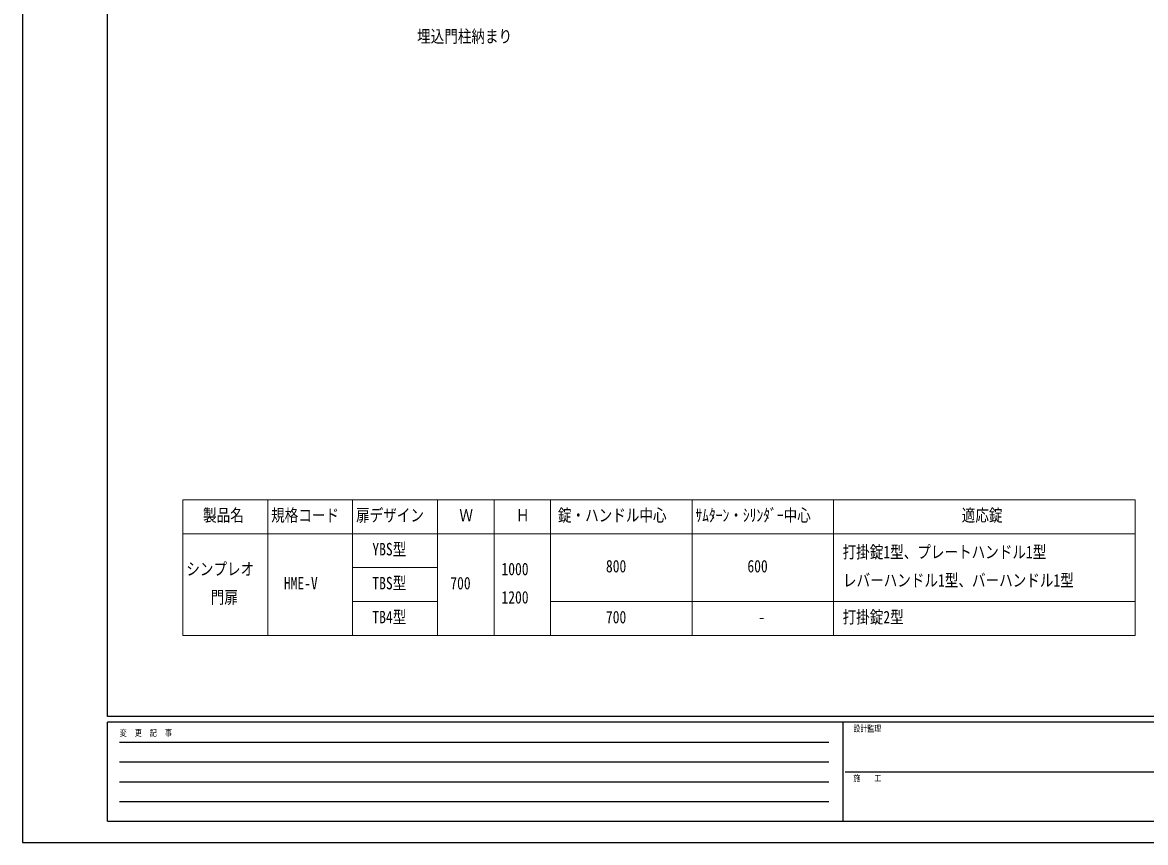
# Model space of a CAD drawing. Units: millimetres, scale not verified. Extents: x -6308 to 6308, y -4455 to 4455.
# Drawn here: x -6308 to -353, y -4455 to -107 of the extents above; entities that cross this region are included whole.
import ezdxf
from ezdxf.enums import TextEntityAlignment as Align

# ---------------------------------------------------------------- set-up
doc = ezdxf.new("R2010")
doc.units = ezdxf.units.MM
doc.header["$LTSCALE"] = 20
doc.layers.add('0-1_TABLE1', color=7, linetype='Continuous', lineweight=18)
doc.layers.add('0-2_USER1', color=3, linetype='Continuous')
doc.layers.add('0-7_YKK_ZWAK', color=7, linetype='Continuous')
doc.styles.add('ＭＳ ゴシック', font='')
doc.styles.get('ＭＳ ゴシック').set_extended_font_data('MS Gothic')

msp = doc.modelspace()

# ---------------------------------------------------------------- linework, layer by layer
at = {"layer": '0-1_TABLE1'}
for p, q in [((-5457.47, -2637.5), (-407.47, -2637.5)), ((-5457.47, -2637.5), (-5457.47, -3357.5)), ((-5007.47, -2637.5), (-5007.47, -3357.5)), ((-4557.47, -2637.5), (-4557.47, -3357.5)), ((-4107.47, -2637.5), (-4107.47, -3357.5)), ((-3807.47, -2637.5), (-3807.47, -3357.5)), ((-3507.47, -2637.5), (-3507.47, -3357.5)), ((-2757.47, -2637.5), (-2757.47, -3357.5)), ((-2007.47, -2637.5), (-2007.47, -3357.5)), ((-407.47, -2637.5), (-407.47, -3357.5)), ((-5457.47, -2817.5), (-407.47, -2817.5)), ((-4557.47, -2997.5), (-4107.47, -2997.5)), ((-4557.47, -3177.5), (-4107.47, -3177.5)), ((-3507.47, -3177.5), (-407.47, -3177.5)), ((-5457.47, -3357.5), (-407.47, -3357.5))]:
    msp.add_line(p, q, dxfattribs=at)
at = {"layer": '0-7_YKK_ZWAK'}
for p, q in [((-5857.47, -3787.5), (-5857.47, 4162.5)), ((5842.53, -3787.5), (-5857.47, -3787.5)), ((-1957.47, -3817.5), (-5857.47, -3817.5)), ((-5857.47, -4342.5), (-5857.47, -3817.5)), ((-1957.47, -3817.5), (-1957.47, -4342.5)), ((-7.47, -3817.5), (-1957.47, -3817.5)), ((-5793.72, -3922.5), (-2032.47, -3922.5)), ((-5793.72, -4027.5), (-2032.47, -4027.5)), ((-1946.22, -4080), (-7.47, -4080)), ((-5793.72, -4132.5), (-2032.47, -4132.5)), ((-5793.72, -4237.5), (-2032.47, -4237.5)), ((-5857.47, -4342.5), (-1957.47, -4342.5)), ((-1957.47, -4342.5), (-7.47, -4342.5))]:
    msp.add_line(p, q, dxfattribs=at)
msp.add_lwpolyline([(-6307.5, -4455), (6307.5, -4455), (6307.5, 4455), (-6307.5, 4455)], close=True, dxfattribs=at)

# ---------------------------------------------------------------- texts
at = {"layer": '0-1_TABLE1', "style": 'ＭＳ ゴシック', "width": 0.8}
for s, p in [('製品名', (-5350.07, -2772.5)), ('規格コード', (-4988.87, -2772.5)), ('扉デザイン', (-4538.87, -2772.5)), ('錠・ハンドル中心', (-3468.47, -2772.5)), ('ｻﾑﾀｰﾝ・ｼﾘﾝﾀﾞｰ中心', (-2740.07, -2772.5)), ('適応錠', (-1327.47, -2772.5)), ('Ｗ', (-3991.07, -2772.5)), ('Ｈ', (-3691.07, -2772.5)), ('YBS型', (-4452.47, -2952.5)), ('打掛錠1型、プレートハンドル1型', (-1959.18, -2967.5)), ('シンプレオ', (-5438.87, -3057.5)), ('1000', (-3767.87, -3057.5)), ('800', (-3214.07, -3042.5)), ('600', (-2464.07, -3042.5)), ('レバーハンドル1型、バーハンドル1型', (-1957.47, -3117.5)), ('HME-V', (-4921.67, -3132.5)), ('TBS型', (-4452.47, -3132.5)), ('700', (-4039.07, -3132.5)), ('門扉', (-5309.27, -3207.5)), ('1200', (-3767.87, -3207.5)), ('TB4型', (-4452.47, -3312.5)), ('700', (-3214.07, -3312.5)), ('-', (-2406.47, -3312.5)), ('打掛錠2型', (-1959.18, -3312.5))]:
    msp.add_text(s, height=65.98, dxfattribs=at).set_placement(p, align=Align.BOTTOM_LEFT)
at = {"layer": '0-2_USER1', "style": 'ＭＳ ゴシック', "width": 0.8}
msp.add_text('埋込門柱納まり', height=65.98, dxfattribs=at).set_placement((-4215.27, -233.5), align=Align.BOTTOM_LEFT)
at = {"layer": '0-7_YKK_ZWAK', "style": 'ＭＳ ゴシック', "width": 0.8}
for s, p in [('変  更  記  事', (-5791.97, -3900)), ('設計監理', (-1902.47, -3877.5)), ('施\u3000\u3000工', (-1902.47, -4140))]:
    msp.add_text(s, height=32.99, dxfattribs=at).set_placement(p, align=Align.BOTTOM_LEFT)

doc.saveas('drawing.dxf')
